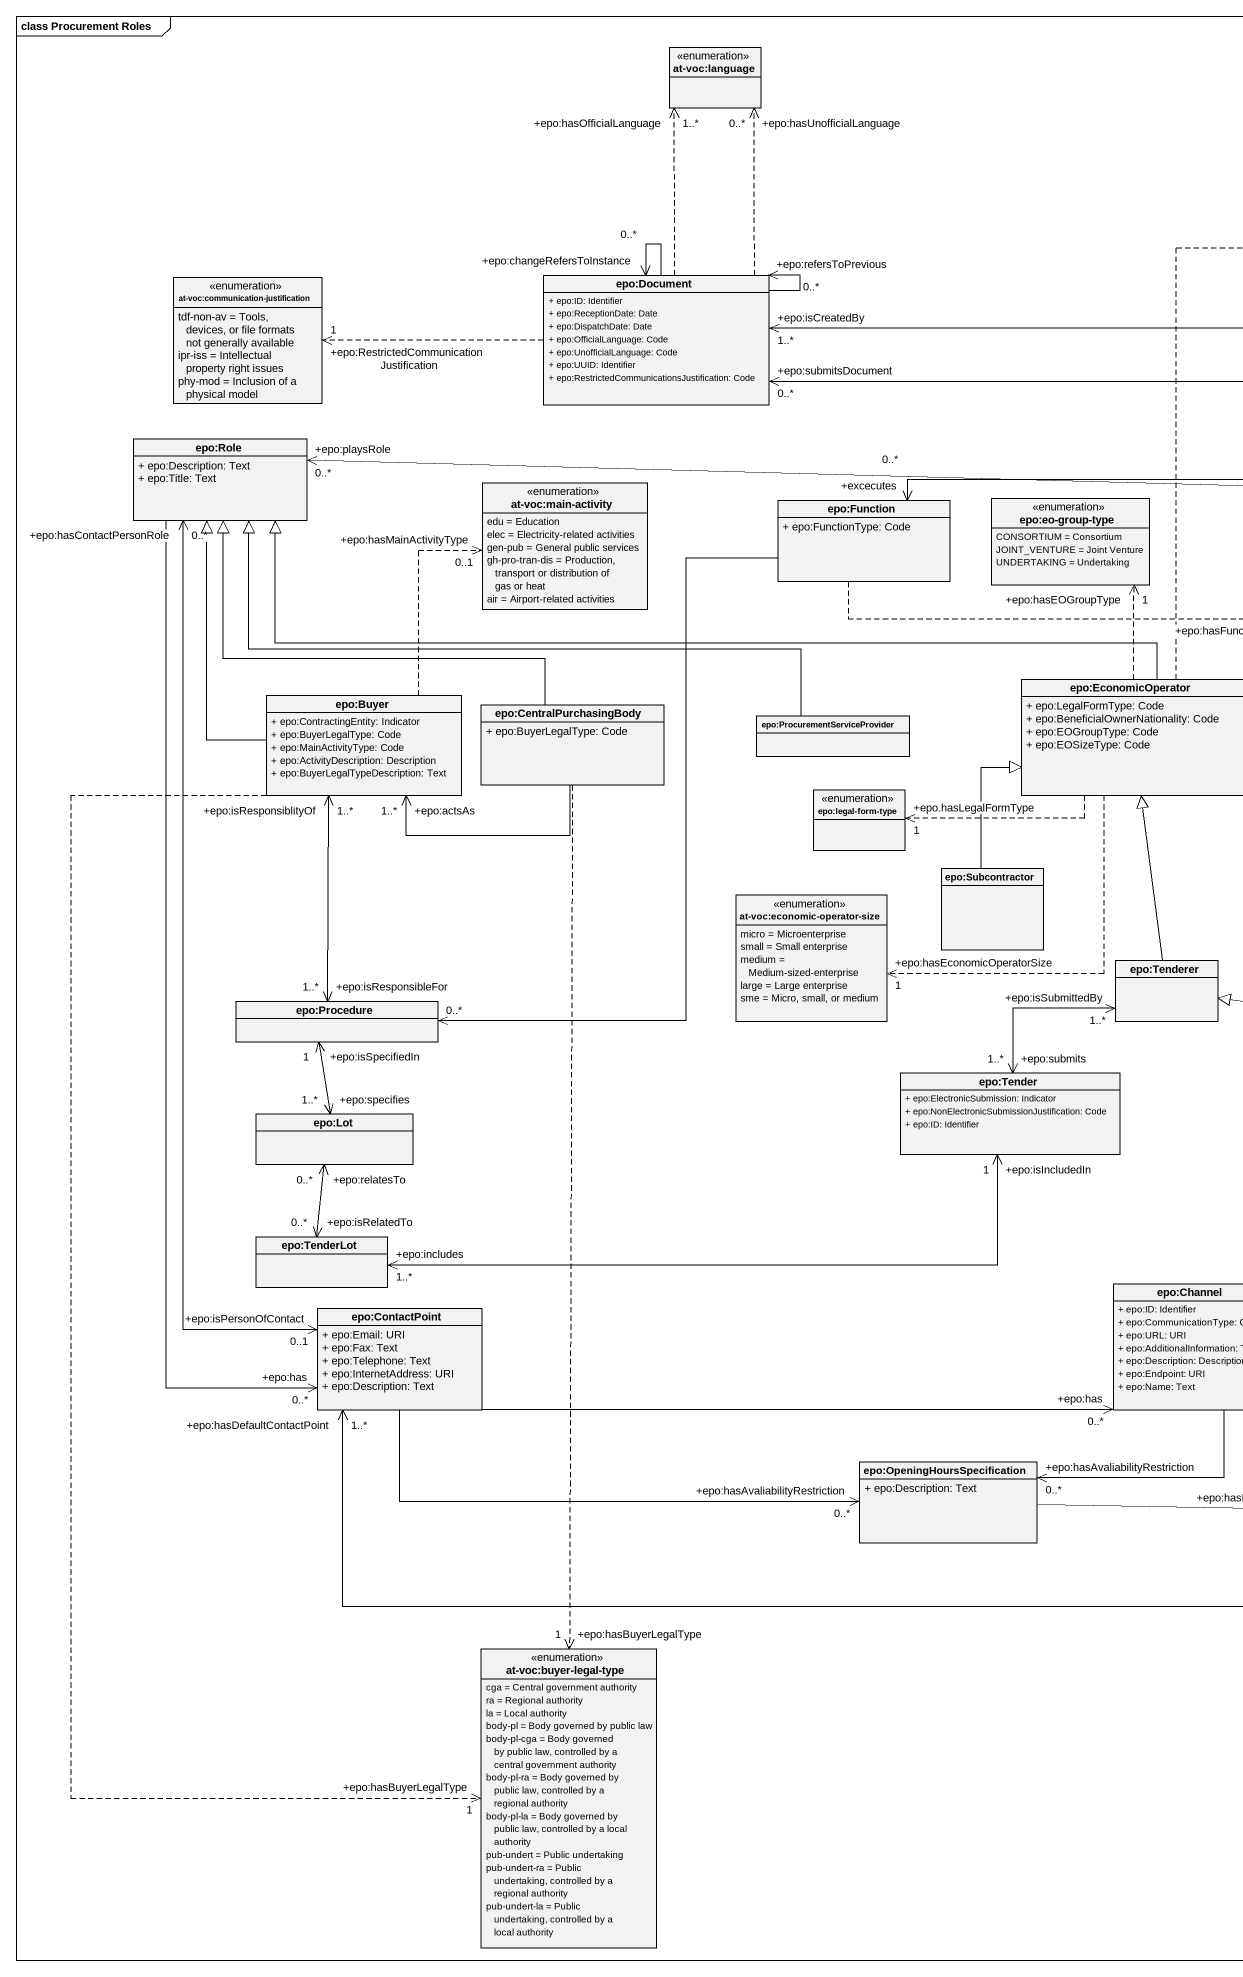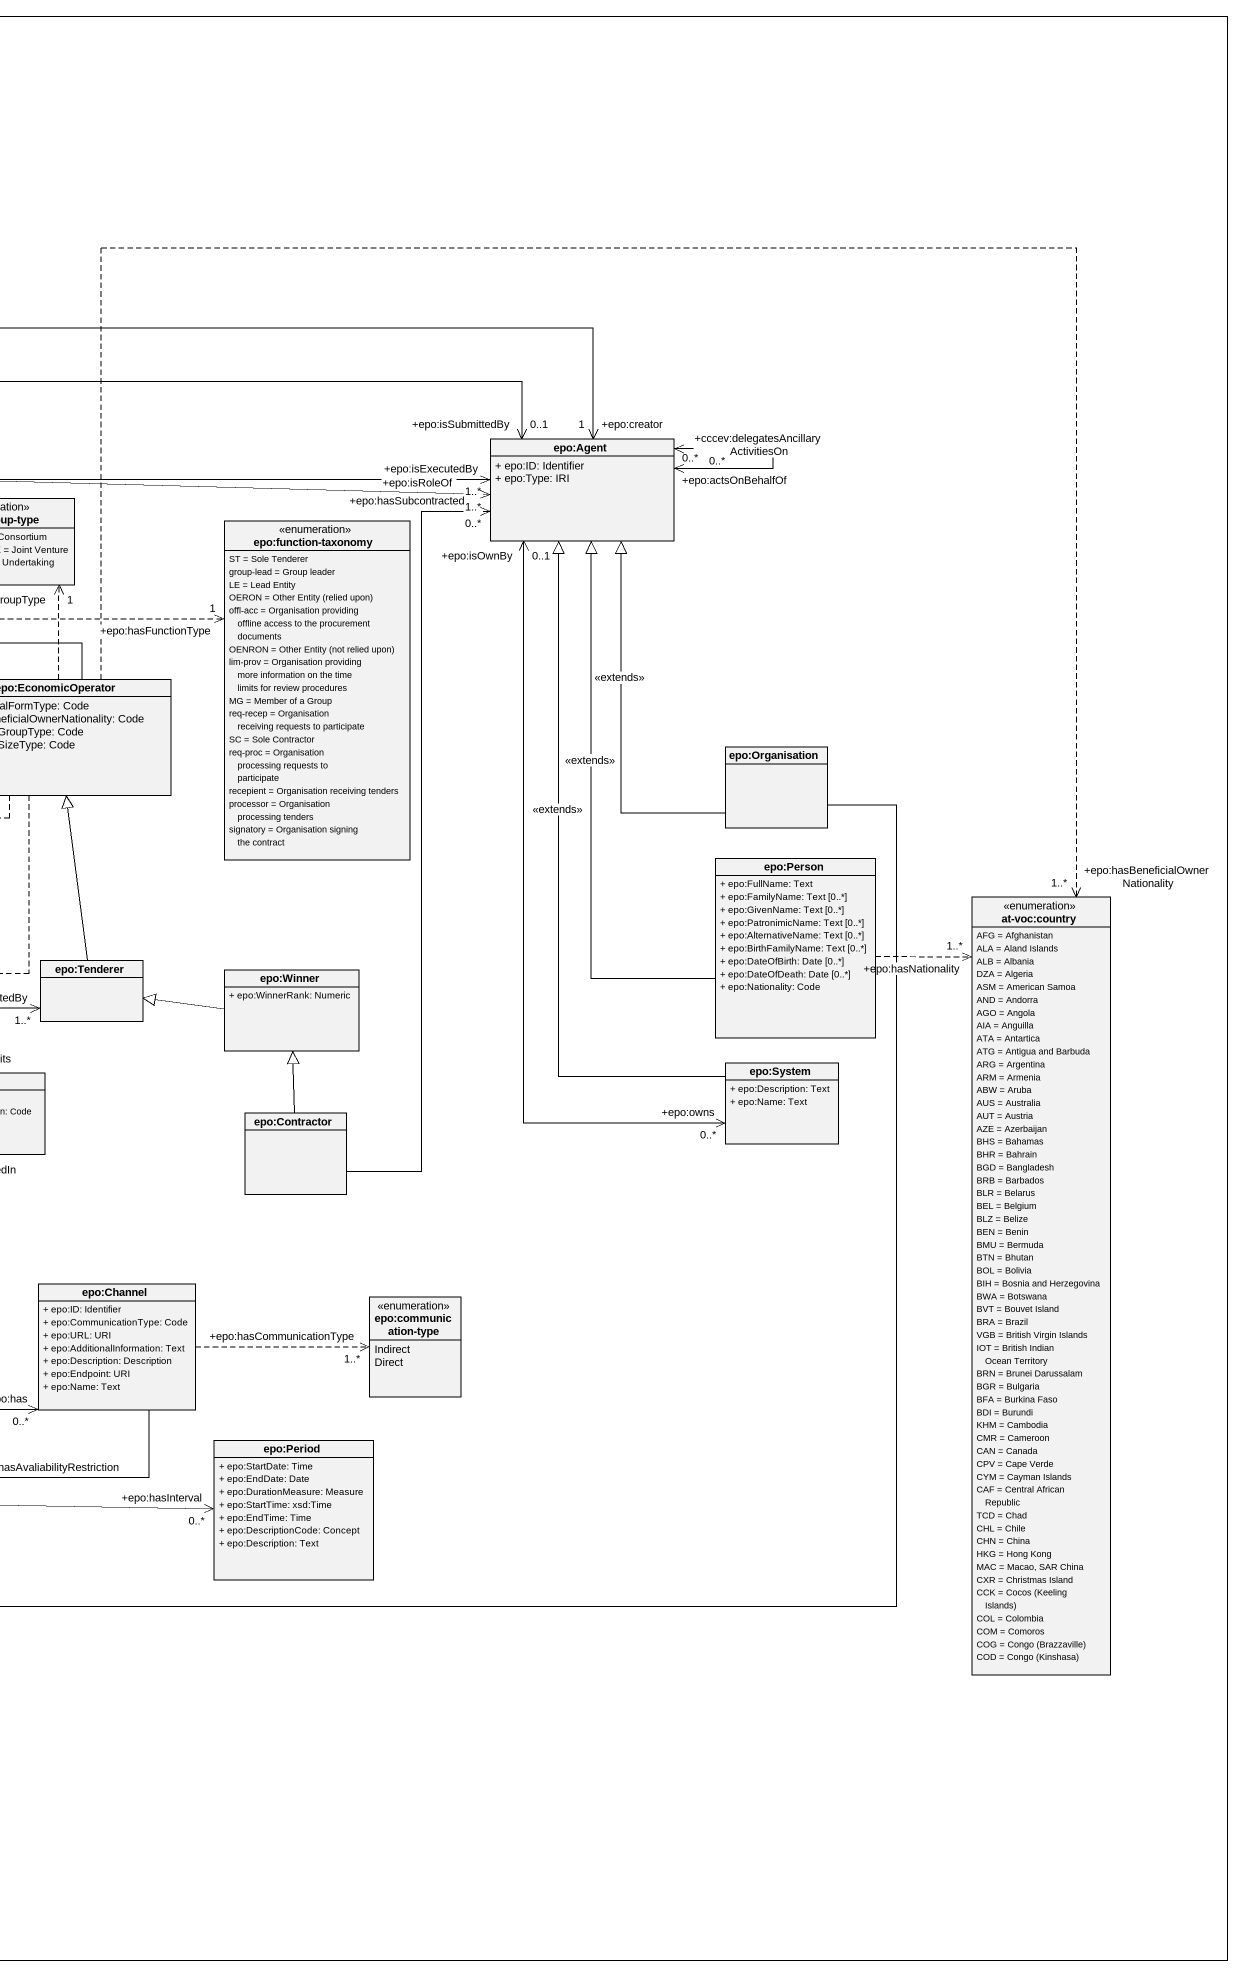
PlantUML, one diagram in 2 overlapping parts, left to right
@startuml
mainframe class Procurement Roles
hide circle
hide empty members
skinparam classAttributeIconSize 0
enum "at-voc:language" as at_voc_language
enum "at-voc:communication-justification" as at_voc_communication {
  tdf-non-av = Tools, devices, or file formats not generally available
  ipr-iss = Intellectual property right issues
  phy-mod = Inclusion of a physical model
}
class "epo:Document" as epo_Document {
  + epo:ID: Identifier
  + epo:ReceptionDate: Date
  + epo:DispatchDate: Date
  + epo:OfficialLanguage: Code
  + epo:UnofficialLanguage: Code
  + epo:UUID: Identifier
  + epo:RestrictedCommunicationsJustification: Code
}
class "epo:Role" as epo_Role {
  + epo:Description: Text
  + epo:Title: Text
}
class "epo:Agent" as epo_Agent {
  + epo:ID: Identifier
  + epo:Type: IRI
}
enum "at-voc:main-activity" as at_voc_main_activity {
  edu = Education
  elec = Electricity-related activities
  gen-pub = General public services
  gh-pro-tran-dis = Production, transport or distribution of gas or heat
  air = Airport-related activities
}
class "epo:Function" as epo_Function {
  + epo:FunctionType: Code
}
enum "epo:eo-group-type" as epo_eo_group_type {
  CONSORTIUM = Consortium
  JOINT_VENTURE = Joint Venture
  UNDERTAKING = Undertaking
}
enum "epo:function-taxonomy" as epo_function_taxonomy {
  ST = Sole Tenderer
  group-lead = Group leader
  LE = Lead Entity
  {field} OERON = Other Entity (relied upon)
  offl-acc = Organisation providing offline access to the procurement documents
  {field} OENRON = Other Entity (not relied upon)
  lim-prov = Organisation providing more information on the time limits for review procedures
  MG = Member of a Group
  req-recep = Organisation receiving requests to participate
  SC = Sole Contractor
  req-proc = Organisation processing requests to participate
  recepient = Organisation receiving tenders
  processor = Organisation processing tenders
  signatory = Organisation signing the contract
}
class "epo:Buyer" as epo_Buyer {
  + epo:ContractingEntity: Indicator
  + epo:BuyerLegalType: Code
  + epo:MainActivityType: Code
  + epo:ActivityDescription: Description
  + epo:BuyerLegalTypeDescription: Text
}
class "epo:CentralPurchasingBody" as epo_CentralPurchasingBody {
  + epo:BuyerLegalType: Code
}
class "epo:ProcurementServiceProvider" as epo_ProcurementServiceProvid
class "epo:EconomicOperator" as epo_EconomicOperator {
  + epo:LegalFormType: Code
  + epo:BeneficialOwnerNationality: Code
  + epo:EOGroupType: Code
  + epo:EOSizeType: Code
}
class "epo:Organisation" as epo_Organisation
enum "epo:legal-form-type" as epo_legal_form_type
class "epo:Person" as epo_Person {
  + epo:FullName: Text
  + epo:FamilyName: Text [0..*]
  + epo:GivenName: Text [0..*]
  + epo:PatronimicName: Text [0..*]
  + epo:AlternativeName: Text [0..*]
  + epo:BirthFamilyName: Text [0..*]
  + epo:DateOfBirth: Date [0..*]
  + epo:DateOfDeath: Date [0..*]
  + epo:Nationality: Code
}
enum "at-voc:economic-operator-size" as at_voc_economic_operator {
  micro = Microenterprise
  small = Small enterprise
  medium = Medium-sized-enterprise
  large = Large enterprise
  sme = Micro, small, or medium
}
class "epo:Subcontractor" as epo_Subcontractor
enum "at-voc:country" as at_voc_country {
  AFG = Afghanistan
  ALA = Aland Islands
  ALB = Albania
  DZA = Algeria
  ASM = American Samoa
  AND = Andorra
  AGO = Angola
  AIA = Anguilla
  ATA = Antartica
  ATG = Antigua and Barbuda
  ARG = Argentina
  ARM = Armenia
  ABW = Aruba
  AUS = Australia
  AUT = Austria
  AZE = Azerbaijan
  BHS = Bahamas
  BHR = Bahrain
  BGD = Bangladesh
  BRB = Barbados
  BLR = Belarus
  BEL = Belgium
  BLZ = Belize
  BEN = Benin
  BMU = Bermuda
  BTN = Bhutan
  BOL = Bolivia
  BIH = Bosnia and Herzegovina
  BWA = Botswana
  BVT = Bouvet Island
  BRA = Brazil
  VGB = British Virgin Islands
  IOT = British Indian Ocean Territory
  BRN = Brunei Darussalam
  BGR = Bulgaria
  BFA = Burkina Faso
  BDI = Burundi
  KHM = Cambodia
  CMR = Cameroon
  CAN = Canada
  CPV = Cape Verde
  CYM = Cayman Islands
  CAF = Central African Republic
  TCD = Chad
  CHL = Chile
  CHN = China
  HKG = Hong Kong
  MAC = Macao, SAR China
  CXR = Christmas Island
  {field} CCK = Cocos (Keeling Islands)
  COL = Colombia
  COM = Comoros
  {field} COG = Congo (Brazzaville)
  {field} COD = Congo (Kinshasa)
}
class "epo:Tenderer" as epo_Tenderer
class "epo:Winner" as epo_Winner {
  + epo:WinnerRank: Numeric
}
class "epo:Procedure" as epo_Procedure
class "epo:Tender" as epo_Tender {
  + epo:ElectronicSubmission: Indicator
  + epo:NonElectronicSubmissionJustification: Code
  + epo:ID: Identifier
}
class "epo:System" as epo_System {
  + epo:Description: Text
  + epo:Name: Text
}
class "epo:Lot" as epo_Lot
class "epo:Contractor" as epo_Contractor
class "epo:TenderLot" as epo_TenderLot
class "epo:ContactPoint" as epo_ContactPoint {
  + epo:Email: URI
  + epo:Fax: Text
  + epo:Telephone: Text
  + epo:InternetAddress: URI
  + epo:Description: Text
}
class "epo:Channel" as epo_Channel {
  + epo:ID: Identifier
  + epo:CommunicationType: Code
  + epo:URL: URI
  + epo:AdditionalInformation: Text
  + epo:Description: Description
  + epo:Endpoint: URI
  + epo:Name: Text
}
enum "epo:communication-type" as epo_communication_type {
  Indirect
  Direct
}
class "epo:Period" as epo_Period {
  + epo:StartDate: Time
  + epo:EndDate: Date
  + epo:DurationMeasure: Measure
  + epo:StartTime: xsd:Time
  + epo:EndTime: Time
  + epo:DescriptionCode: Concept
  + epo:Description: Text
}
class "epo:OpeningHoursSpecification" as epo_OpeningHoursSpecificatio {
  + epo:Description: Text
}
enum "at-voc:buyer-legal-type" as at_voc_buyer_legal_type {
  cga = Central government authority
  ra = Regional authority
  la = Local authority
  body-pl = Body governed by public law
  body-pl-cga = Body governed by public law, controlled by a central government authority
  body-pl-ra = Body governed by public law, controlled by a regional authority
  body-pl-la = Body governed by public law, controlled by a local authority
  pub-undert = Public undertaking
  pub-undert-ra = Public undertaking, controlled by a regional authority
  pub-undert-la = Public undertaking, controlled by a local authority
}
epo_Document .up.> "+epo:hasOfficialLanguage\n1..*" at_voc_language
epo_Document .up.> "+epo:hasUnofficialLanguage\n0..*" at_voc_language
epo_Document .left.> "+epo:RestrictedCommunicationJustification\n1" at_voc_communication
epo_Document --> "+epo:changeRefersToInstance\n0..*" epo_Document
epo_Document --> "+epo:refersToPrevious\n0..*" epo_Document
epo_Document "+epo:submitsDocument\n0..*" <-right-> "+epo:isSubmittedBy\n0..1" epo_Agent
epo_Role --> "+epo:has\n0..*" epo_ContactPoint
epo_Agent "+epo:creator\n1" <-left-> "+epo:isCreatedBy\n1..*" epo_Document
epo_Agent "+epo:isRoleOf\n1..*" <-left-> "+epo:playsRole\n0..*" epo_Role
epo_Agent "+epo:actsOnBehalfOf\n0..*" <--> "+cccev:delegatesAncillaryActivitiesOn\n0..*" epo_Agent
epo_Agent "+epo:isExecutedBy\n1..*" <-left-> "+excecutes\n0..*" epo_Function
epo_Function .right.> "+epo:hasFunctionType\n1" epo_function_taxonomy
epo_Function --> "0..*" epo_Procedure
epo_Buyer -up-|> epo_Role
epo_Buyer .up.> "+epo:hasMainActivityType\n0..1" at_voc_main_activity
epo_Buyer ..> "+epo:hasBuyerLegalType\n1" at_voc_buyer_legal_type
epo_CentralPurchasingBody -up-|> epo_Role
epo_CentralPurchasingBody -left-> "+epo:actsAs\n1..*" epo_Buyer
epo_CentralPurchasingBody ..> "+epo:hasBuyerLegalType\n1" at_voc_buyer_legal_type
epo_ProcurementServiceProvid -left-|> epo_Role
epo_EconomicOperator -left-|> epo_Role
epo_EconomicOperator .up.> "+epo:hasEOGroupType\n1" epo_eo_group_type
epo_EconomicOperator .left.> "+epo.hasLegalFormType\n1" epo_legal_form_type
epo_EconomicOperator ..> "+epo:hasEconomicOperatorSize\n1" at_voc_economic_operator
epo_EconomicOperator .right.> "+epo:hasBeneficialOwnerNationality\n1..*" at_voc_country
epo_Organisation -up-|> epo_Agent : <<extends>>
epo_Organisation -left-> "+epo:hasDefaultContactPoint\n1..*" epo_ContactPoint
epo_Person -up-|> epo_Agent : <<extends>>
epo_Person ..> "+epo:hasNationality\n1..*" at_voc_country
epo_Subcontractor -up-|> epo_EconomicOperator
epo_Tenderer -up-|> epo_EconomicOperator
epo_Tenderer "+epo:isSubmittedBy\n1..*" <--> "+epo:submits\n1..*" epo_Tender
epo_Winner -left-|> epo_Tenderer
epo_Procedure "+epo:isResponsibleFor\n1..*" <-up-> "+epo:isResponsiblityOf\n1..*" epo_Buyer
epo_Procedure "+epo:isSpecifiedIn\n1" <--> "+epo:specifies\n1..*" epo_Lot
epo_Tender "+epo:isIncludedIn\n1" <-left-> "+epo:includes\n1..*" epo_TenderLot
epo_System -up-|> epo_Agent : <<extends>>
epo_System "+epo:owns\n0..*" <-up-> "+epo:isOwnBy\n0..1" epo_Agent
epo_Contractor -up-> "+epo:hasSubcontracted\n0..*" epo_Agent
epo_Contractor -up-|> epo_Winner
epo_TenderLot "+epo:isRelatedTo\n0..*" <-up-> "+epo:relatesTo\n0..*" epo_Lot
epo_ContactPoint "+epo:isPersonOfContact\n0..1" <-up-> "+epo:hasContactPersonRole\n0..*" epo_Role
epo_ContactPoint -right-> "+epo:has\n0..*" epo_Channel
epo_ContactPoint -right-> "+epo:hasAvaliabilityRestriction\n0..*" epo_OpeningHoursSpecificatio
epo_Channel .right.> "+epo:hasCommunicationType\n1..*" epo_communication_type
epo_Channel --> "+epo:hasAvaliabilityRestriction\n0..*" epo_OpeningHoursSpecificatio
epo_OpeningHoursSpecificatio -right-> "+epo:hasInterval\n0..*" epo_Period
@enduml
